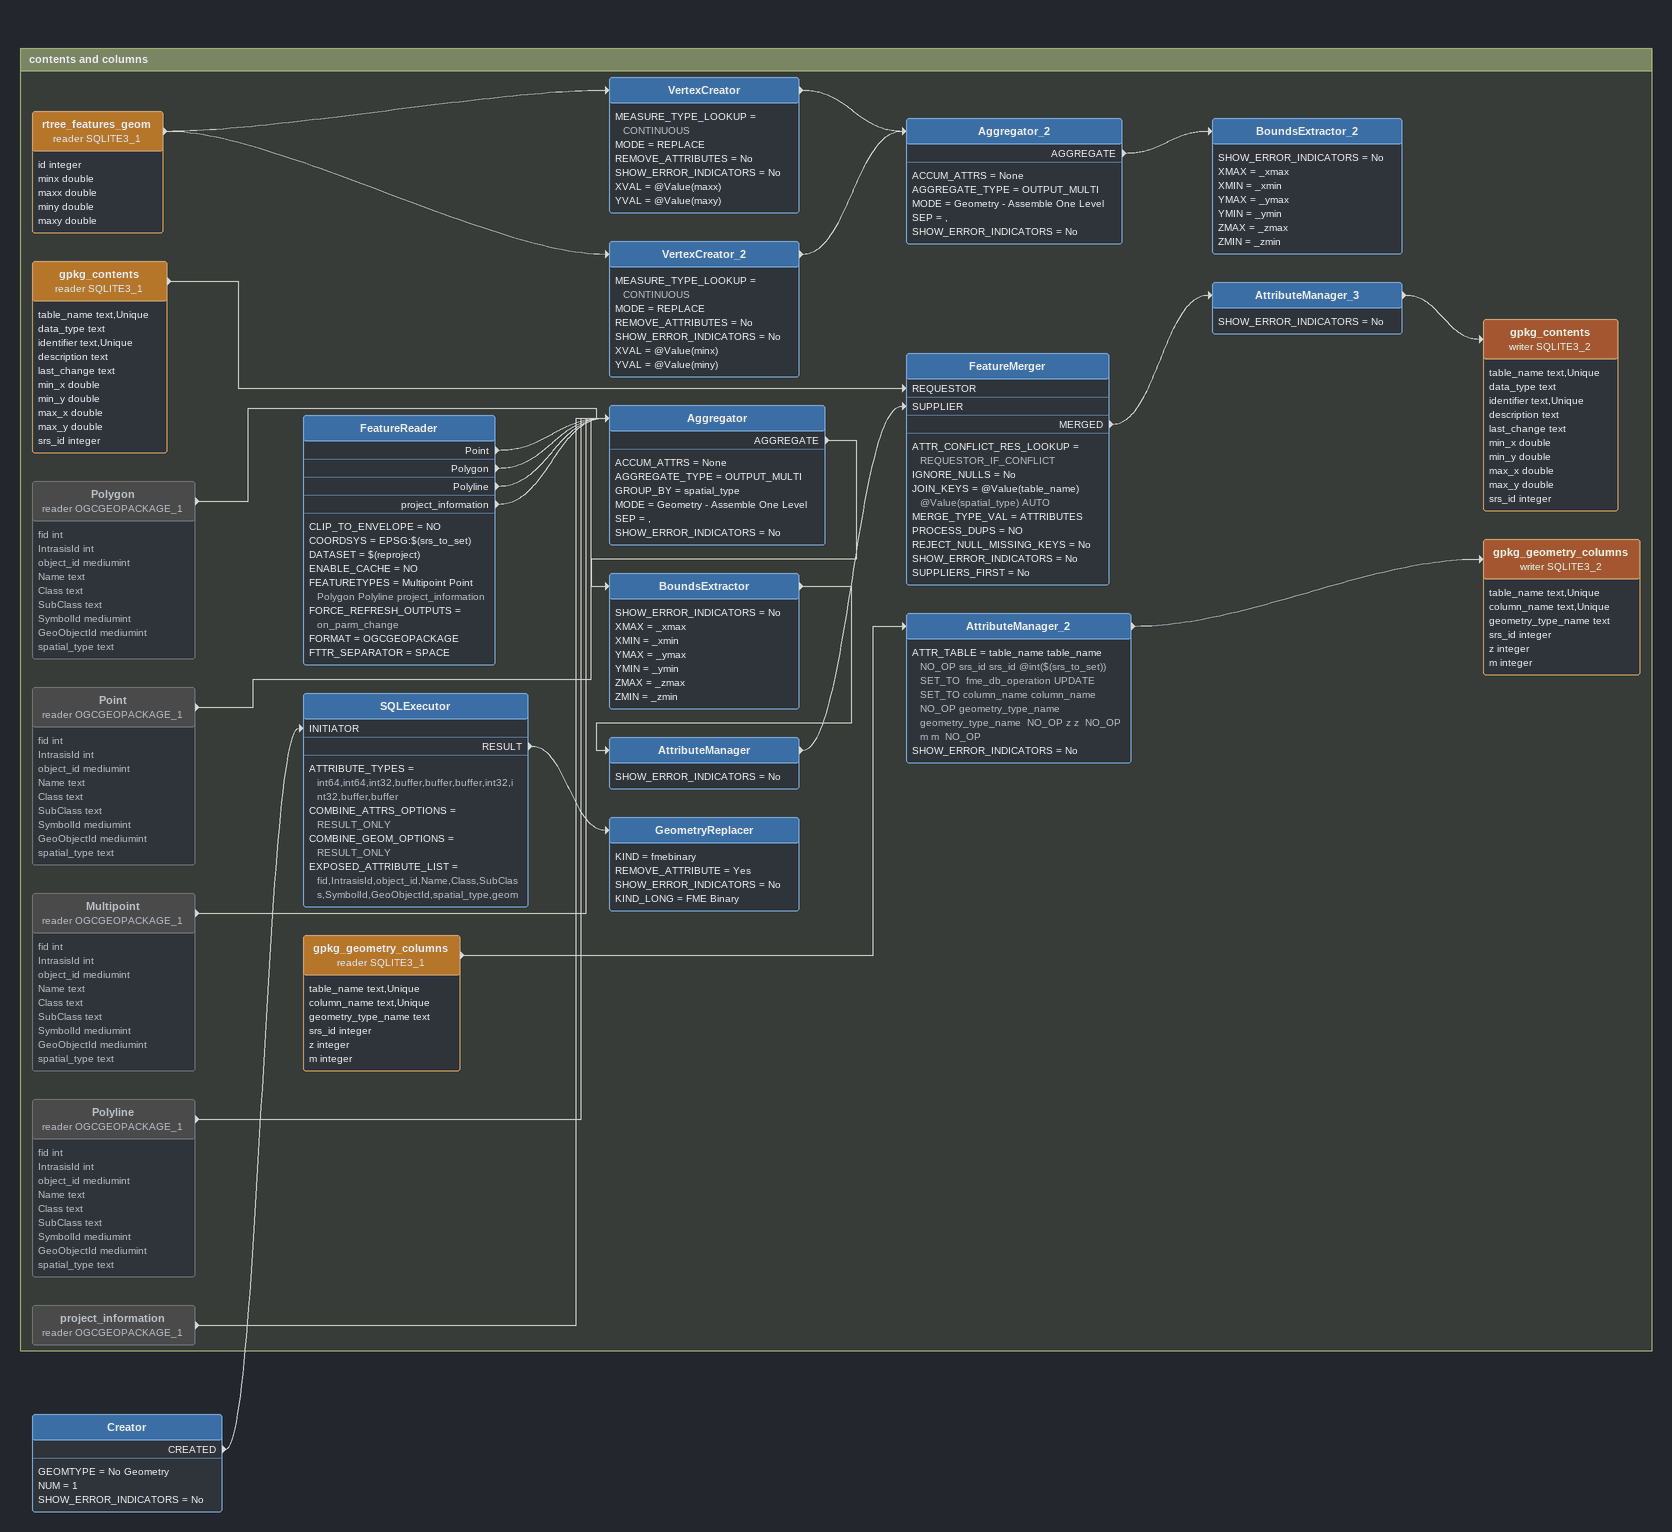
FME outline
Creator
    GEOMTYPE = No Geometry
    NUM = 1
    SHOW_ERROR_INDICATORS = No
    CREATED -> SQLExecutor [INITIATOR]

Bookmark: contents and columns
SQLExecutor
    ATTRIBUTE_TYPES = int64,int64,int32,buffer,buffer,buffer,int32,int32,buffer,buffer
    COMBINE_ATTRS_OPTIONS = RESULT_ONLY
    COMBINE_GEOM_OPTIONS = RESULT_ONLY
    EXPOSED_ATTRIBUTE_LIST = fid,IntrasisId,object_id,Name,Class,SubClass,SymbolId,GeoObjectId,spatial_type,geom
    RESULT -> GeometryReplacer
GeometryReplacer
    KIND = fmebinary
    REMOVE_ATTRIBUTE = Yes
    SHOW_ERROR_INDICATORS = No
    KIND_LONG = FME Binary
rtree_features_geom (reader SQLITE3_1)
    attributes: id integer, minx double, maxx double, miny double, maxy double
    -> VertexCreator_2
    -> VertexCreator
VertexCreator
    MEASURE_TYPE_LOOKUP = CONTINUOUS
    MODE = REPLACE
    REMOVE_ATTRIBUTES = No
    SHOW_ERROR_INDICATORS = No
    XVAL = @Value(maxx)
    YVAL = @Value(maxy)
    -> Aggregator_2
VertexCreator_2
    MEASURE_TYPE_LOOKUP = CONTINUOUS
    MODE = REPLACE
    REMOVE_ATTRIBUTES = No
    SHOW_ERROR_INDICATORS = No
    XVAL = @Value(minx)
    YVAL = @Value(miny)
    -> Aggregator_2
Aggregator_2
    ACCUM_ATTRS = None
    AGGREGATE_TYPE = OUTPUT_MULTI
    MODE = Geometry - Assemble One Level
    SEP = ,
    SHOW_ERROR_INDICATORS = No
    AGGREGATE -> BoundsExtractor_2
BoundsExtractor_2
    SHOW_ERROR_INDICATORS = No
    XMAX = _xmax
    XMIN = _xmin
    YMAX = _ymax
    YMIN = _ymin
    ZMAX = _zmax
    ZMIN = _zmin
gpkg_contents (reader SQLITE3_1)
    attributes: table_name text,Unique, data_type text, identifier text,Unique, description text, last_change text, min_x double, min_y double, max_x double, max_y double, srs_id integer
    -> FeatureMerger [REQUESTOR]
project_information (reader OGCGEOPACKAGE_1) [off]
    -> Aggregator
Polygon (reader OGCGEOPACKAGE_1) [off]
    attributes: fid int, IntrasisId int, object_id mediumint, Name text, Class text, SubClass text, SymbolId mediumint, GeoObjectId mediumint, spatial_type text
    -> Aggregator
Point (reader OGCGEOPACKAGE_1) [off]
    attributes: fid int, IntrasisId int, object_id mediumint, Name text, Class text, SubClass text, SymbolId mediumint, GeoObjectId mediumint, spatial_type text
    -> Aggregator
Multipoint (reader OGCGEOPACKAGE_1) [off]
    attributes: fid int, IntrasisId int, object_id mediumint, Name text, Class text, SubClass text, SymbolId mediumint, GeoObjectId mediumint, spatial_type text
    -> Aggregator
Polyline (reader OGCGEOPACKAGE_1) [off]
    attributes: fid int, IntrasisId int, object_id mediumint, Name text, Class text, SubClass text, SymbolId mediumint, GeoObjectId mediumint, spatial_type text
    -> Aggregator
gpkg_geometry_columns (reader SQLITE3_1)
    attributes: table_name text,Unique, column_name text,Unique, geometry_type_name text, srs_id integer, z integer, m integer
    -> AttributeManager_2
AttributeManager_2
    ATTR_TABLE = table_name table_name  NO_OP srs_id srs_id @int($(srs_to_set)) SET_TO  fme_db_operation UPDATE SET_TO column_name column_name  NO_OP geometry_type_name geometry_type_name  NO_OP z z  NO_OP m m  NO_OP
    SHOW_ERROR_INDICATORS = No
    -> gpkg_geometry_columns (writer SQLITE3_2)
gpkg_geometry_columns (writer SQLITE3_2)
    attributes: table_name text,Unique, column_name text,Unique, geometry_type_name text, srs_id integer, z integer, m integer
FeatureReader
    CLIP_TO_ENVELOPE = NO
    COORDSYS = EPSG:$(srs_to_set)
    DATASET = $(reproject)
    ENABLE_CACHE = NO
    FEATURETYPES = Multipoint Point Polygon Polyline project_information
    FORCE_REFRESH_OUTPUTS = on_parm_change
    FORMAT = OGCGEOPACKAGE
    FTTR_SEPARATOR = SPACE
    Point -> Aggregator
    Polygon -> Aggregator
    Polyline -> Aggregator
    project_information -> Aggregator
Aggregator
    ACCUM_ATTRS = None
    AGGREGATE_TYPE = OUTPUT_MULTI
    GROUP_BY = spatial_type
    MODE = Geometry - Assemble One Level
    SEP = ,
    SHOW_ERROR_INDICATORS = No
    AGGREGATE -> BoundsExtractor
BoundsExtractor
    SHOW_ERROR_INDICATORS = No
    XMAX = _xmax
    XMIN = _xmin
    YMAX = _ymax
    YMIN = _ymin
    ZMAX = _zmax
    ZMIN = _zmin
    -> AttributeManager
AttributeManager
    SHOW_ERROR_INDICATORS = No
    -> FeatureMerger [SUPPLIER]
FeatureMerger
    ATTR_CONFLICT_RES_LOOKUP = REQUESTOR_IF_CONFLICT
    IGNORE_NULLS = No
    JOIN_KEYS = @Value(table_name) @Value(spatial_type) AUTO
    MERGE_TYPE_VAL = ATTRIBUTES
    PROCESS_DUPS = NO
    REJECT_NULL_MISSING_KEYS = No
    SHOW_ERROR_INDICATORS = No
    SUPPLIERS_FIRST = No
    MERGED -> AttributeManager_3
AttributeManager_3
    SHOW_ERROR_INDICATORS = No
    -> gpkg_contents (writer SQLITE3_2)
gpkg_contents (writer SQLITE3_2)
    attributes: table_name text,Unique, data_type text, identifier text,Unique, description text, last_change text, min_x double, min_y double, max_x double, max_y double, srs_id integer
